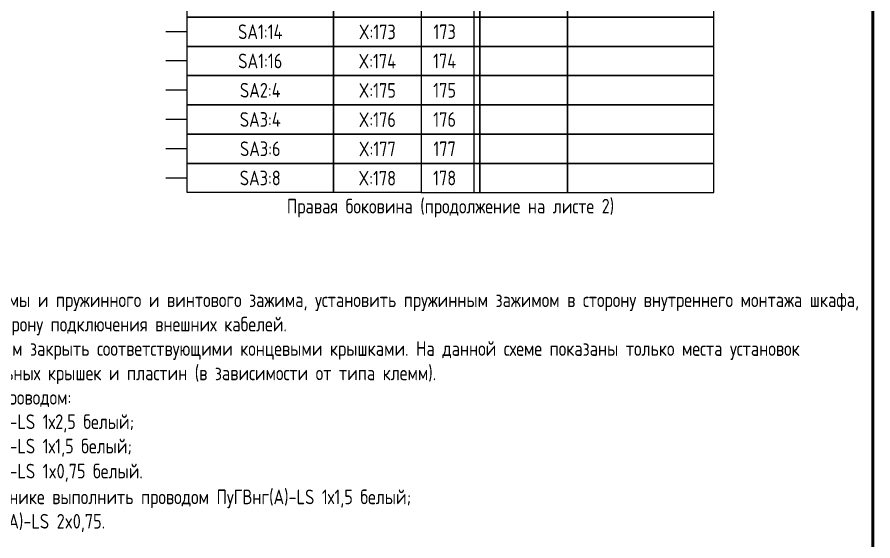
# Model space of a CAD drawing. Header units: millimetres. Extents: x -1117 to 4572, y -90 to 586.
# Drawn here: x 3085.8 to 3232, y 62.5 to 152 of the extents above; entities that cross this region are included whole.
import ezdxf

# ---------------------------------------------------------------- set-up
doc = ezdxf.new("R2010")
doc.units = ezdxf.units.MM
doc.styles.add('Gost_type_A', font='GOST_A.TTF')

msp = doc.modelspace()

# ---------------------------------------------------------------- linework, layer by layer
for p, q in [((3163.83, 247.03), (3163.83, 122)), ((3114.83, 149.5), (3111.21, 149.5)), ((3114.83, 144.5), (3111.21, 144.5)), ((3114.83, 139.5), (3111.21, 139.5)), ((3114.83, 134.5), (3111.21, 134.5)), ((3114.83, 129.5), (3111.21, 129.5)), ((3114.83, 124.5), (3111.21, 124.5))]:
    msp.add_line(p, q)
at = {"lineweight": 50}
msp.add_lwpolyline([(3232, 415), (3232, 5), (2960, 5), (2960, 415)], close=True, dxfattribs=at)
for points in [[(3114.83, 157), (3139.83, 157), (3139.83, 152), (3114.83, 152)], [(3139.83, 157), (3154.83, 157), (3154.83, 152), (3139.83, 152)], [(3164.83, 157), (3154.83, 157), (3154.83, 152), (3164.83, 152)], [(3179.83, 157), (3164.83, 157), (3164.83, 152), (3179.83, 152)], [(3204.83, 157), (3179.83, 157), (3179.83, 152), (3204.83, 152)], [(3114.83, 152), (3139.83, 152), (3139.83, 147), (3114.83, 147)], [(3139.83, 152), (3154.83, 152), (3154.83, 147), (3139.83, 147)], [(3164.83, 152), (3154.83, 152), (3154.83, 147), (3164.83, 147)], [(3179.83, 152), (3164.83, 152), (3164.83, 147), (3179.83, 147)], [(3204.83, 152), (3179.83, 152), (3179.83, 147), (3204.83, 147)], [(3114.83, 147), (3139.83, 147), (3139.83, 142), (3114.83, 142)], [(3139.83, 147), (3154.83, 147), (3154.83, 142), (3139.83, 142)], [(3164.83, 147), (3154.83, 147), (3154.83, 142), (3164.83, 142)], [(3179.83, 147), (3164.83, 147), (3164.83, 142), (3179.83, 142)], [(3204.83, 147), (3179.83, 147), (3179.83, 142), (3204.83, 142)], [(3114.83, 142), (3139.83, 142), (3139.83, 137), (3114.83, 137)], [(3139.83, 142), (3154.83, 142), (3154.83, 137), (3139.83, 137)], [(3164.83, 142), (3154.83, 142), (3154.83, 137), (3164.83, 137)], [(3179.83, 142), (3164.83, 142), (3164.83, 137), (3179.83, 137)], [(3204.83, 142), (3179.83, 142), (3179.83, 137), (3204.83, 137)], [(3114.83, 137), (3139.83, 137), (3139.83, 132), (3114.83, 132)], [(3139.83, 137), (3154.83, 137), (3154.83, 132), (3139.83, 132)], [(3164.83, 137), (3154.83, 137), (3154.83, 132), (3164.83, 132)], [(3179.83, 137), (3164.83, 137), (3164.83, 132), (3179.83, 132)], [(3204.83, 137), (3179.83, 137), (3179.83, 132), (3204.83, 132)], [(3114.83, 132), (3139.83, 132), (3139.83, 127), (3114.83, 127)], [(3139.83, 132), (3154.83, 132), (3154.83, 127), (3139.83, 127)], [(3164.83, 132), (3154.83, 132), (3154.83, 127), (3164.83, 127)], [(3179.83, 132), (3164.83, 132), (3164.83, 127), (3179.83, 127)], [(3204.83, 132), (3179.83, 132), (3179.83, 127), (3204.83, 127)], [(3114.83, 127), (3139.83, 127), (3139.83, 122), (3114.83, 122)], [(3139.83, 127), (3154.83, 127), (3154.83, 122), (3139.83, 122)], [(3164.83, 127), (3154.83, 127), (3154.83, 122), (3164.83, 122)], [(3179.83, 127), (3164.83, 127), (3164.83, 122), (3179.83, 122)], [(3204.83, 127), (3179.83, 127), (3179.83, 122), (3204.83, 122)]]:
    msp.add_lwpolyline(points, close=True)

# ---------------------------------------------------------------- texts
at = {"char_height": 2.5, "style": 'Gost_type_A'}
for s, insert, width, attachment_point in [('SA1:14', (3127.33, 149.5), 25, 5), ('SA1:16', (3127.33, 144.5), 25, 5), ('SA2:4', (3127.33, 139.5), 25, 5), ('SA3:4', (3127.33, 134.5), 25, 5), ('SA3:6', (3127.33, 129.5), 25, 5), ('SA3:8', (3127.33, 124.5), 25, 5), ('Правая боковина (продолжение на листе 2)', (3159.83, 119.35), 90, 5), ('\\pxi2,ql,t4;1.^IПри наличии у клеммы и пружинного и винтового зажима, установить пружинным зажимом в сторону внутреннего монтажа шкафа, а винтовым зажимом - в сторону подключения внешних кабелей.\\P2.^IОткрытые части клемм закрыть соответствующими концевыми крышками. На данной схеме показаны только места установок дополнительных разделительных крышек и пластин (в зависимости от типа клемм).\\P{\\A1;3.^IМонтаж выполнить проводом:\\P\\pi0,l4,q*,t4,9;-//-^I- ПуГВнг(А)-LS 1х2,5 белый;\\P\\pi2.42857,l1.57143,ql,t1.57143,9;-/-  ^I- ПуГВнг(А)-LS 1х1,5 белый; \\P\\pi-5,l9,q*,t9;\\fArial|b0|i0|c0|p34;\\H1.08333x;―^I\\fGOST type A|b0|i0|c204|p34;\\H0.92308x;- ПуГВнг(А)-LS 1x0,75 белый.\\A0;\\fMS Shell Dlg 2|b0|i0|c204|p0;\\H0.70834x;\\P\\pi2,l0,ql,t4;\\A1;\\fGOST type A|b0|i0|c204|p34;\\H1.41176x;4.^IПеремычки на клеммнике выполнить проводом ПуГВнг(А)-LS 1х1,5 белый;\\P5.^IWE2 - Кабель ПВСнг(А)-LS 2x0,75.}', (3047, 64), 183, 7)]:
    msp.add_mtext(s, dxfattribs=dict(at, insert=insert, width=width, attachment_point=attachment_point))
at = {"ltscale": 10, "char_height": 2.5, "attachment_point": 5, "style": 'Gost_type_A'}
for s, insert, width in [('X:173', (3147.33, 149.47), 15), ('173', (3158.83, 149.5), 8), ('X:174', (3147.33, 144.47), 15), ('174', (3158.83, 144.5), 8), ('X:175', (3147.33, 139.47), 15), ('175', (3158.83, 139.5), 8), ('X:176', (3147.33, 134.47), 15), ('176', (3158.83, 134.5), 8), ('X:177', (3147.33, 129.47), 15), ('177', (3158.83, 129.5), 8), ('178', (3158.83, 124.5), 8), ('X:178', (3147.33, 124.47), 15)]:
    msp.add_mtext(s, dxfattribs=dict(at, insert=insert, width=width))

doc.saveas('drawing.dxf')
